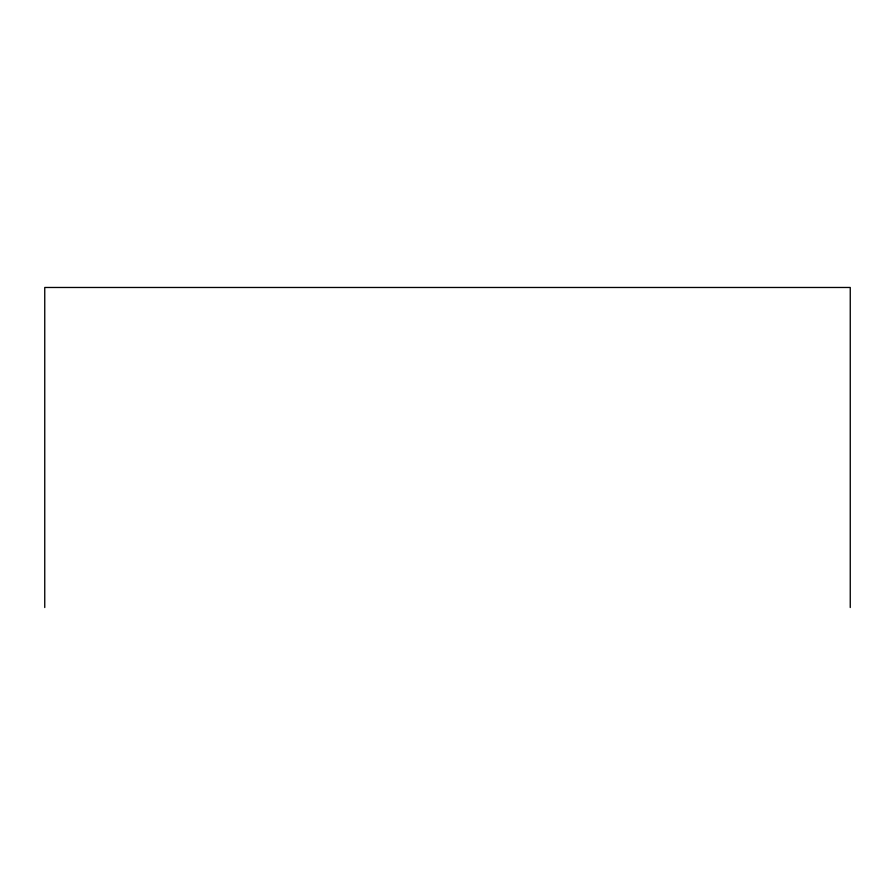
<?xml version="1.0" encoding="UTF-8"?>
<svg xmlns="http://www.w3.org/2000/svg" width="895" height="895" viewBox="0 0 895 895"><rect width="100%" height="100%" fill="white"/><g stroke="black" fill="none" stroke-linecap="round" stroke-linejoin="round"><path stroke-width="1.34" d="M850.25 607.526L850.25 287.474L44.75 287.474L44.75 607.526"/></g></svg>
